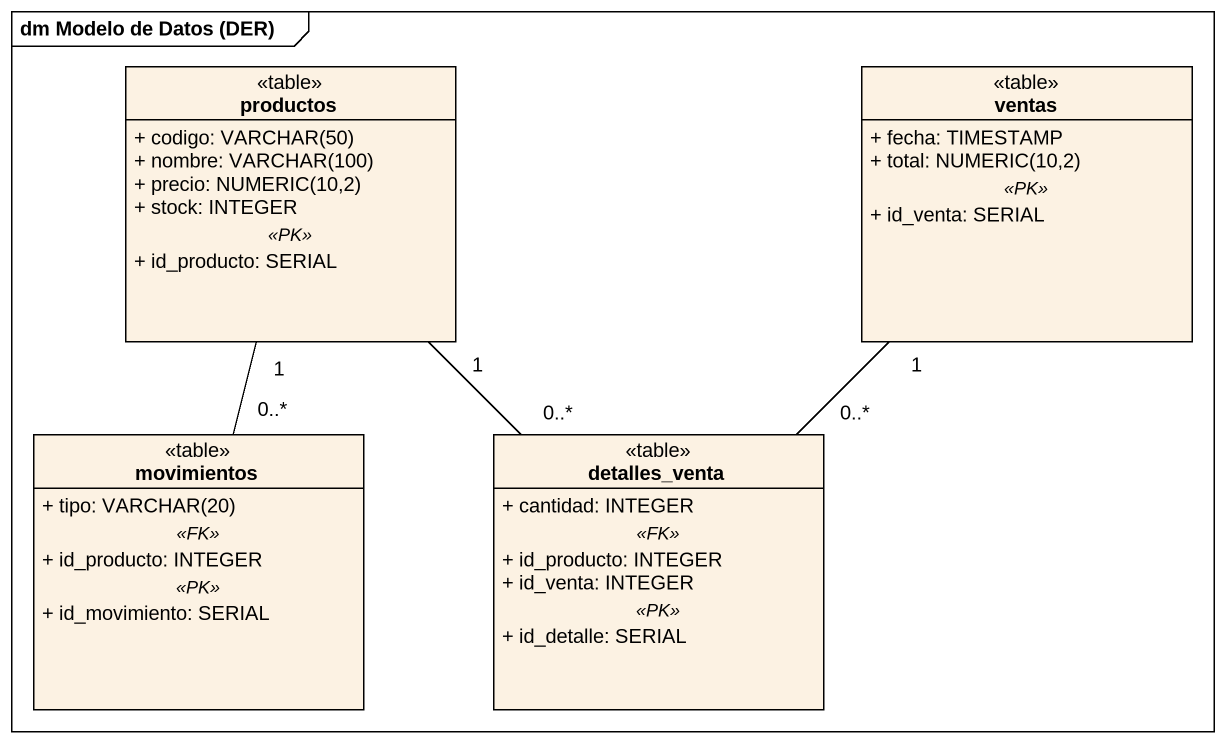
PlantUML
@startuml
mainframe dm Modelo de Datos (DER)
hide circle
hide empty members
skinparam classAttributeIconSize 0
class productos <<table>> {
  {field} + codigo: VARCHAR(50)
  {field} + nombre: VARCHAR(100)
  {field} + precio: NUMERIC(10,2)
  + stock: INTEGER
  .. <<PK>> ..
  + id_producto: SERIAL
}
class ventas <<table>> {
  + fecha: TIMESTAMP
  {field} + total: NUMERIC(10,2)
  .. <<PK>> ..
  + id_venta: SERIAL
}
class movimientos <<table>> {
  {field} + tipo: VARCHAR(20)
  .. <<FK>> ..
  + id_producto: INTEGER
  .. <<PK>> ..
  + id_movimiento: SERIAL
}
class detalles_venta <<table>> {
  + cantidad: INTEGER
  .. <<FK>> ..
  + id_producto: INTEGER
  + id_venta: INTEGER
  .. <<PK>> ..
  + id_detalle: SERIAL
}
movimientos "0..*" -up- "1" productos
detalles_venta "0..*" -up- "1" productos
detalles_venta "0..*" -up- "1" ventas
@enduml
